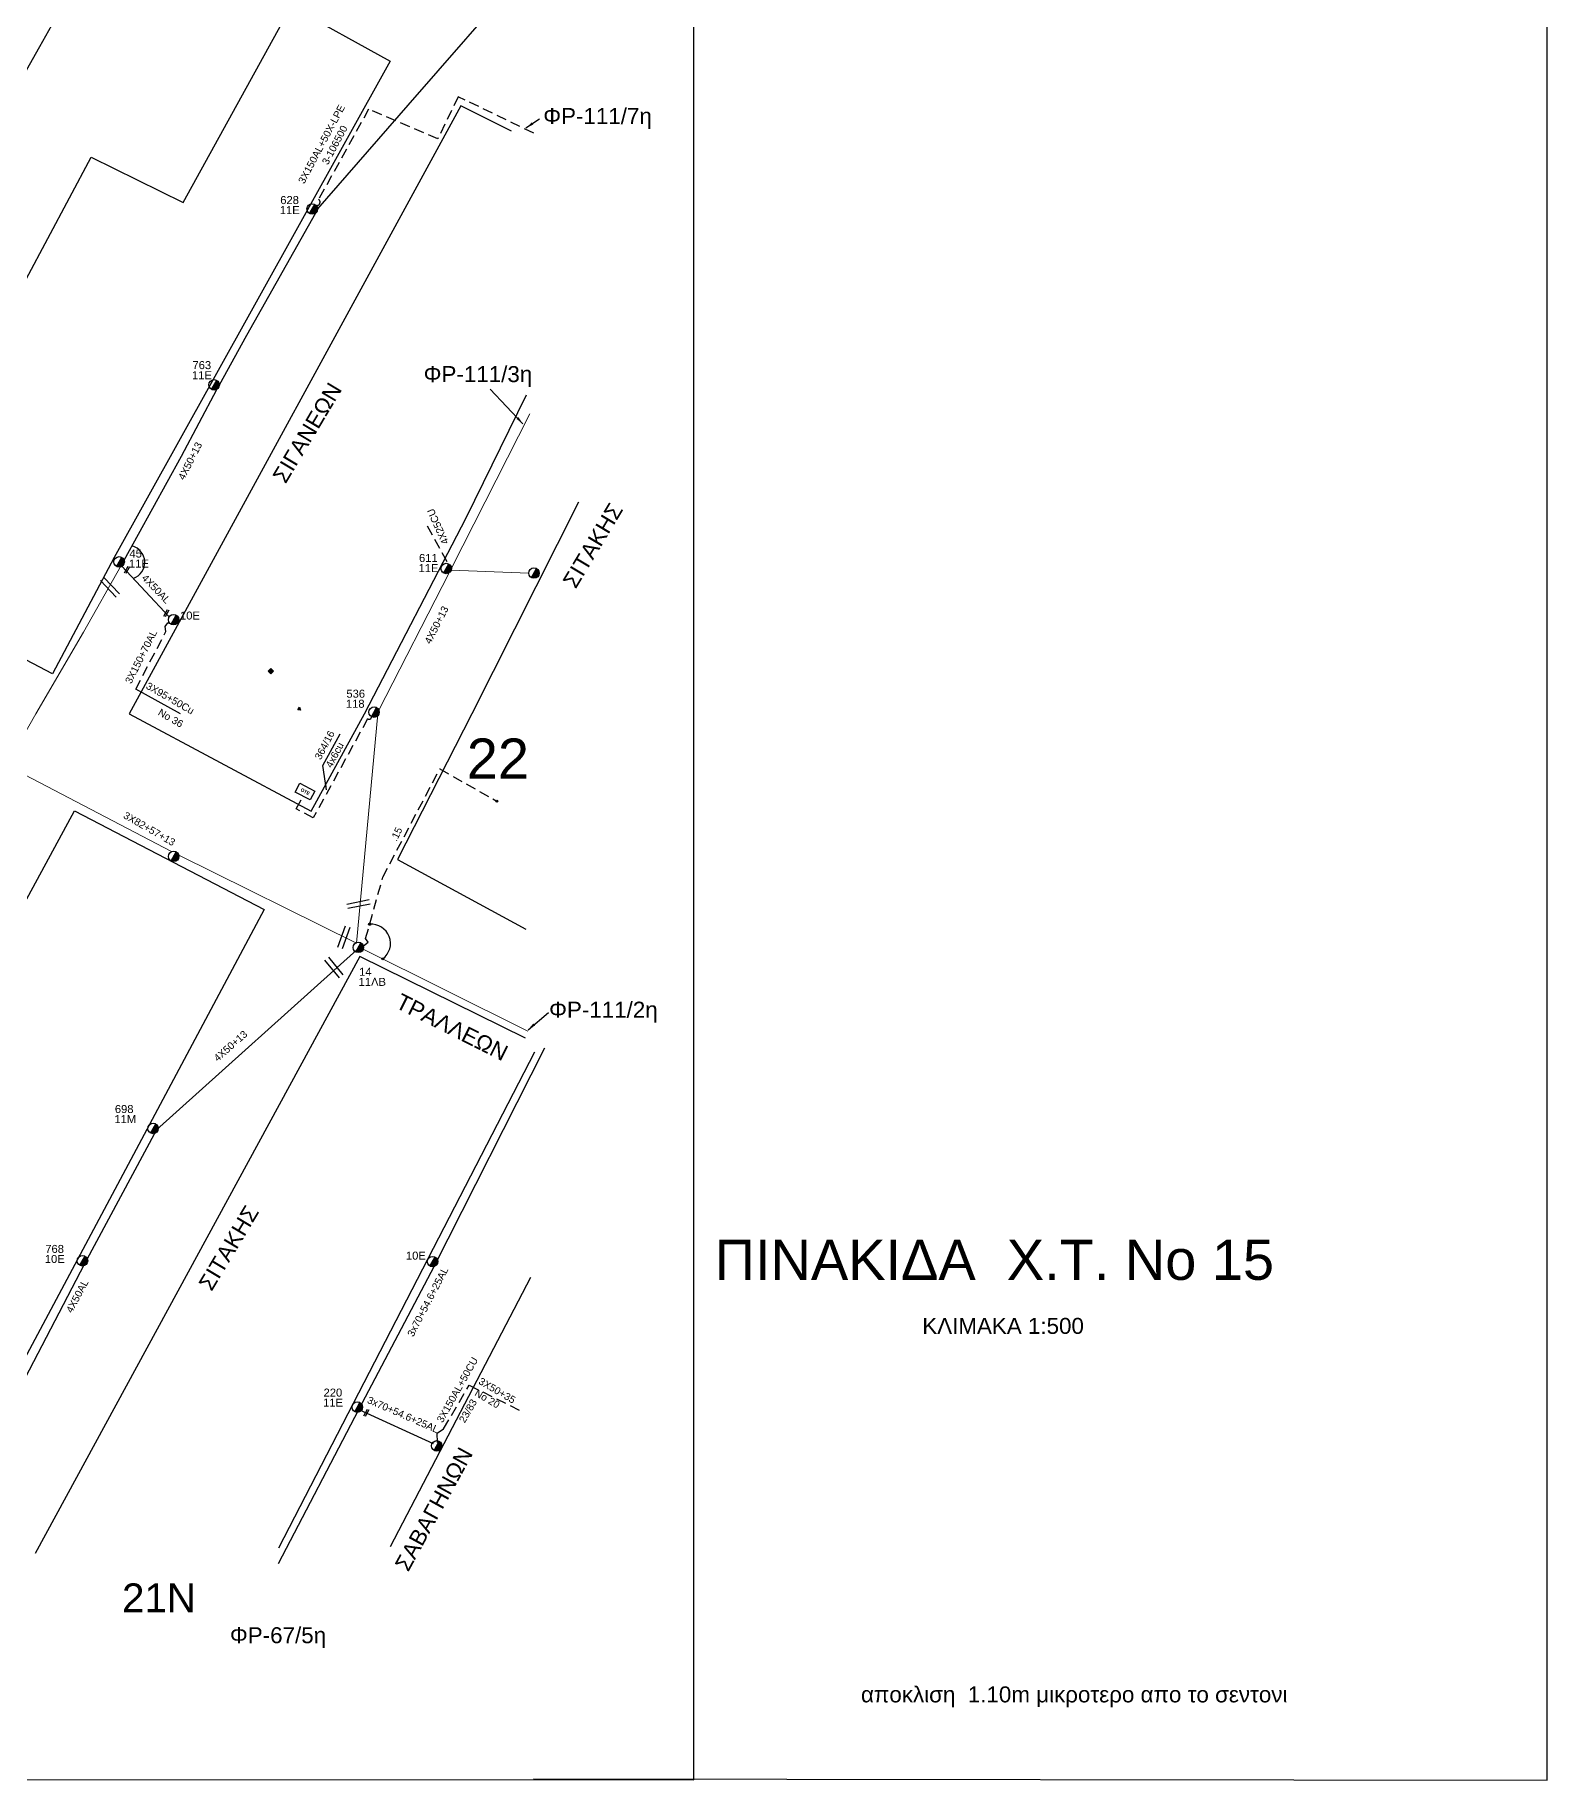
# Model space of a CAD drawing. Header units: millimetres. Extents: x 800 to 1929, y 264 to 786.
# Drawn here: x 1740.4 to 1929.3, y 263.7 to 481.7 of the extents above; entities that cross this region are included whole.
import ezdxf

# ---------------------------------------------------------------- set-up
doc = ezdxf.new("R2010")
doc.units = ezdxf.units.MM
doc.linetypes.add('DASHED', pattern=[19.05, 12.7, -6.35])
for name, color, linetype in [('Pillar OTE', 7, 'Continuous'), ('Γέφυρες Εναέριου Δικτύου', 7, 'Continuous'), ('Γυμνά εναέρια ΧΤ (3Φ)   4x50AL', 7, 'Continuous'), ('Γυμνά εναέρια ΧΤ και ΦΟΠ (3Φ)   4x50+16AL', 7, 'Continuous'), ('Επιγραφές - Σχήματα', 7, 'Continuous'), ('Καλώδια ΧΤ   3x150+50AL XLPE', 7, 'DASHED'), ('Καλώδια ΧΤ   3x150+70AL', 7, 'DASHED'), ('Καλώδια ΧΤ   3x150AL+50CU', 7, 'DASHED'), ('Καλώδια ΧΤ   3x150AL+50XLPE', 7, 'DASHED'), ('Καλώδια ΧΤ   3x95+50CU', 7, 'DASHED'), ('Καλώδια ΧΤ   4x25CU', 7, 'DASHED'), ('Μηχανική τομή', 7, 'Continuous'), ('Στύλος ΦΜ', 7, 'Continuous'), ('Στύλος ΦΜ @ 1', 7, 'Continuous'), ('Συνδέσεις', 7, 'Continuous'), ('Συνεστραμμένα ΧΤ   3x70+54.6+25 AL', 7, 'SYN_LINE'), ('Τομή', 7, 'Continuous'), ('Υπόβαθρο ΔΕΗ', 7, 'Continuous'), ('Υπόγεια Καλώδια Δικτύου ΧΤ   .15', 7, 'DASHED'), ('Υπόγεια καλώδια Δικτύου ΧΤ και Παρ. ΧΤ - 3X150+70 AL', 7, 'DASHED'), ('Υπόγεια καλώδια Παροχών ΧΤ   4x50AL', 7, 'DASHED'), ('Υπόγεια καλώδια Παροχών ΧΤ   4x6', 7, 'DASHED')]:
    doc.layers.add(name, color=color, linetype=linetype)
doc.layers.add('Άγνωστα', color=7, linetype='Continuous', lineweight=5)
doc.styles.get("Standard").update_dxf_attribs({"font": 'arial.ttf'})
doc.linetypes.add('SYN_LINE', pattern='A,0.5,-0.0001,["/\\/\\/\\/",Standard,S=0.1,R=0,X=0,Y=-0.05],-0.25', length=0.7501)
doc.dimstyles.new('ISO-25', dxfattribs={"dimtxt": 2.5, "dimasz": 1, "dimexe": 1.25, "dimexo": 0.625, "dimtad": 1, "dimtxsty": 'Standard', "dimcen": 2.5, "dimadec": 0, "dimazin": 0, "dimtfac": 1, "dimtmove": 0, "dimatfit": 3, "dimfxl": 1.25, "dimarcsym": 0})

# ---------------------------------------------------------------- blocks, each defined once
blk = doc.blocks.new('ΥΠΑΡΧΩΝ ΤΣΙΜΕΝΤΕΝΙΟΣ ΣΤΥΛΟΣ')
at = {"layer": 'Στύλος ΦΜ'}
blk.add_hatch(color=256, dxfattribs=at).paths.add_polyline_path([(-1.29, -2.28, 0.574793), (2.62, 0, 0.268822), (1.3, 2.27)])
blk.add_line((-1.29, -2.28), (1.3, 2.27), dxfattribs=at)
blk.add_circle((0, 0), 2.62, dxfattribs=at)
at = {"layer": 'Στύλος ΦΜ', "flags": 4}
for tag, p in [('ΑΡΙΘΜΟΣ', (-4.68, 8.05)), ('ΤΥΠΟΣ', (-4.91, 3.03))]:
    blk.add_attdef(tag, p, '', height=4, dxfattribs=at)
blk = doc.blocks.new('ΤΟΜΗ')
at = {"layer": 'Τομή', "ltscale": 40}
for p, q in [((-5.68, 0), (5.68, 0)), ((5.68, -2.33), (-5.68, -2.33))]:
    blk.add_line(p, q, dxfattribs=at)
blk = doc.blocks.new('ΜΗΧΑΝΙΚΗ ΤΟΜΗ')
at = {"layer": 'Μηχανική τομή', "ltscale": 40}
for p, q in [((-1.89, 0.78), (1.89, 0.78)), ((1.89, 0), (-1.89, 0))]:
    blk.add_line(p, q, dxfattribs=at)
blk = doc.blocks.new('*U37')
at = {"layer": 'Συνδέσεις', "linetype": 'SYN_LINE', "ltscale": 40}
blk.add_hatch(color=256, dxfattribs=at).paths.add_polyline_path([(0.5, -0.01, 1), (-0.5, -0.01, 1)])
at = {"layer": 'Συνδέσεις'}
blk.add_circle((0, -0.01), 0.5, dxfattribs=at)
blk = doc.blocks.new('PILLAR ΟΤΕ')
at = {"layer": 'Pillar OTE', "ltscale": 40}
blk.add_lwpolyline([(-3.31, 2.02), (3.39, 2.02), (3.39, -1.99), (-3.31, -1.99)], close=True, dxfattribs=at)
at = {"layer": 'Pillar OTE', "insert": (-1.81, 0.71), "char_height": 1.3575, "width": 109.961, "attachment_point": 1}
blk.add_mtext('{\\fArial|b1|i0|c161|p34;OTE}', dxfattribs=at)
blk = doc.blocks.new('TSONTA XT1')
at = {"ltscale": 40}
h = blk.add_hatch(color=256, dxfattribs=at)
h.dxf.hatch_style = 1
h.paths.add_polyline_path([(595.96, 2487.66), (597.07, 2488.77), (595.96, 2489.87), (594.85, 2488.77)])
blk.add_lwpolyline([(594.85, 2488.77), (595.96, 2489.87), (597.07, 2488.77), (595.96, 2487.66)], close=True, dxfattribs=at)

msp = doc.modelspace()

# ---------------------------------------------------------------- hatches: boundary and pattern name
at = {"layer": 'Pillar OTE', "ltscale": 40}
h = msp.add_hatch(color=256, dxfattribs=at)
h.dxf.hatch_style = 1
h.paths.add_polyline_path([(1773.577, 397.365), (1773.44, 397.76), (1773.222, 397.397)])

# ---------------------------------------------------------------- linework, layer by layer
msp.add_lwpolyline([(1773.222, 397.397), (1773.44, 397.76), (1773.577, 397.365), (1773.222, 397.397)], dxfattribs=at)
at = {"layer": 'Άγνωστα', "color": 30}
for points in [[(1792.42, 415.108), (1802.193, 434.407)], [(1783.36, 397.371), (1792.123, 414.524)], [(1792.389, 414.869), (1802.075, 414.47)], [(1780.576, 368.246), (1783.241, 396.904)]]:
    msp.add_lwpolyline(points, dxfattribs=at)
at = {"layer": 'Άγνωστα', "color": 85}
msp.add_lwpolyline([(1737.161, 391.039), (1740.492, 396.904), (1746.465, 407.098), (1751.169, 415.449)], dxfattribs=at)
at = {"layer": 'Άγνωστα', "color": 5}
for points in [[(1737.305, 390.264), (1757.469, 379.708)], [(1758.355, 379.255), (1780.576, 368.246)]]:
    msp.add_lwpolyline(points, dxfattribs=at)
at = {"layer": 'Άγνωστα', "color": 27}
msp.add_lwpolyline([(1780.608, 367.435), (1755.574, 344.961)], dxfattribs=at)
at = {"layer": 'Άγνωστα', "color": 151}
msp.add_lwpolyline([(1781.313, 367.565), (1801.971, 357.284)], dxfattribs=at)
at = {"layer": 'Γέφυρες Εναέριου Δικτύου'}
for centre, radius, start, end in [((1751.974, 415.844), 2.129, 289.4124, 75.1117), ((1782.402, 368.225), 2.401, 306.90216, 94.87837)]:
    msp.add_arc(centre, radius, start, end, dxfattribs=at)
at = {"layer": 'Γυμνά εναέρια ΧΤ (3Φ)   4x50AL', "color": 27}
msp.add_lwpolyline([(1755.574, 344.961), (1746.575, 328.198), (1737.554, 310.815), (1728.436, 294.685)], dxfattribs=at)
at = {"layer": 'Γυμνά εναέρια ΧΤ και ΦΟΠ (3Φ)   4x50+16AL', "color": 2}
for points in [[(1775.671, 459.878), (1775.736, 459.993), (1786.998, 472.958), (1801.701, 489.829), (1802.688, 490.963)], [(1763.426, 438.024), (1766.86, 444.237), (1775.459, 459.501)], [(1751.531, 416.104), (1758.693, 429.096), (1763.121, 437.457)], [(1757.174, 409.045), (1751.262, 415.35)]]:
    msp.add_lwpolyline(points, dxfattribs=at)
at = {"layer": 'Επιγραφές - Σχήματα'}
msp.add_lwpolyline([(800.476, 264.095), (1822.688, 263.717), (1822.688, 785.504), (800.476, 785.504)], close=True, dxfattribs=at)
at = {"layer": 'Επιγραφές - Σχήματα', "ltscale": 10}
msp.add_lwpolyline([(1802.661, 263.87), (1929.271, 263.697), (1929.271, 785.504), (1802.688, 785.504)], dxfattribs=at)
at = {"layer": 'Καλώδια ΧΤ   3x150+50AL XLPE', "linetype": 'Continuous', "ltscale": 10}
msp.add_lwpolyline([(1776.352, 390.474), (1778.519, 394.435)], dxfattribs=at)
at = {"layer": 'Καλώδια ΧΤ   3x150+70AL', "color": 2, "ltscale": 0.1}
msp.add_lwpolyline([(1753, 400.015), (1756.754, 407.205), (1756.651, 407.829), (1757.004, 408.303), (1757.183, 408.295)], dxfattribs=at)
at = {"layer": 'Καλώδια ΧΤ   3x150+70AL', "color": 2}
msp.add_lwpolyline([(1758.559, 396.904), (1753, 400.015)], dxfattribs=at)
at = {"layer": 'Καλώδια ΧΤ   3x150AL+50CU', "color": 30, "ltscale": 0.1}
msp.add_lwpolyline([(1790.656, 305.896), (1790.624, 307.028), (1791.443, 307.595), (1794.624, 313.039), (1800.932, 309.899)], dxfattribs=at)
at = {"layer": 'Καλώδια ΧΤ   3x150AL+50XLPE', "color": 2, "linetype": 'DASHED', "ltscale": 0.1}
msp.add_lwpolyline([(1802.688, 469.46), (1793.259, 474.016), (1790.72, 468.762), (1782.074, 472.446), (1775.831, 461.202, -0.7694084), (1775.522, 460.42)], format="xyb", dxfattribs=at)
at = {"layer": 'Καλώδια ΧΤ   4x25CU', "color": 30, "ltscale": 0.1}
msp.add_lwpolyline([(1789.378, 420.409), (1791.977, 415.693)], dxfattribs=at)
at = {"layer": 'Συνεστραμμένα ΧΤ   3x70+54.6+25 AL', "color": 2, "ltscale": 10}
msp.add_lwpolyline([(1732.78, 465.701), (1741.008, 480.293), (1750.368, 496.972)], dxfattribs=at)
at = {"layer": 'Συνεστραμμένα ΧΤ   3x70+54.6+25 AL', "color": 30, "ltscale": 10}
for points in [[(1770.803, 290.769), (1780.849, 310.01), (1790.298, 327.967), (1804.073, 355.2)], [(1780.849, 310.01), (1790.152, 305.77)]]:
    msp.add_lwpolyline(points, dxfattribs=at)
at = {"layer": 'Υπόβαθρο ΔΕΗ'}
msp.add_lwpolyline([(1772.384, 485.276), (1784.747, 478.479), (1762.455, 438.331), (1750.296, 416.429), (1742.594, 401.918), (1719.558, 414.001), (1728.846, 431.504), (1739.308, 451.237), (1747.405, 466.449), (1758.923, 460.807)], close=True, dxfattribs=at)
for points in [[(1799.9, 469.715), (1793.573, 472.876), (1752.145, 396.904), (1774.912, 384.759), (1781.555, 396.904), (1794.264, 421.408), (1801.813, 436.787)], [(1808.302, 423.351), (1794.965, 396.904), (1785.665, 378.701), (1801.707, 370.026)], [(1727.661, 294.995), (1703.474, 307.6), (1745.349, 384.784), (1769.016, 372.485), (1727.661, 294.995)], [(1801.655, 356.409), (1780.964, 366.617), (1740.409, 291.987)], [(1770.851, 292.698), (1802.828, 354.693)], [(1784.8, 292.872), (1802.321, 326.55)]]:
    msp.add_lwpolyline(points, dxfattribs=at)
at = {"layer": 'Υπόγεια Καλώδια Δικτύου ΧΤ   .15', "color": 151, "ltscale": 0.1}
msp.add_lwpolyline([(1781.416, 367.92), (1782.03, 368.402), (1781.701, 368.84), (1783.841, 376.502), (1790.957, 390.036), (1798.094, 385.991)], dxfattribs=at)
at = {"layer": 'Υπόγεια καλώδια Παροχών ΧΤ   4x6', "color": 30, "linetype": 'DASHED', "ltscale": 0.1}
msp.add_lwpolyline([(1782.446, 396.552, -0.606073), (1781.938, 396.293), (1775.165, 383.911), (1773.041, 385.044), (1773.896, 386.645)], format="xyb", dxfattribs=at)

# ---------------------------------------------------------------- block references
at = {"layer": 'Pillar OTE', "xscale": 0.3129850510277917, "yscale": 0.3129850510277917, "zscale": 0.3129850510277917, "rotation": 331.9220186096188}
msp.add_blockref('PILLAR ΟΤΕ', (1774.115, 387.205), dxfattribs=at)
at = {"layer": 'Μηχανική τομή'}
for p, xscale, yscale, zscale, rotation in [((1751.964, 414.854), 0.2500000000000362, 0.2500000000000362, 0.2500000000000362, 60.34199267646464), ((1756.889, 409.451), 0.2500000000000362, 0.2500000000000362, 0.2500000000000362, 60.34199267646464), ((1781.87, 309.545), 0.2500000000001056, 0.2500000000001056, 0.2500000000001056, 62.46217325392981)]:
    msp.add_blockref('ΜΗΧΑΝΙΚΗ ΤΟΜΗ', p, dxfattribs=dict(at, xscale=xscale, yscale=yscale, zscale=zscale, rotation=rotation))
at = {"layer": 'Στύλος ΦΜ @ 1', "ltscale": 40}
ref = msp.add_blockref('ΥΠΑΡΧΩΝ ΤΣΙΜΕΝΤΕΝΙΟΣ ΣΤΥΛΟΣ', (1775.027, 459.992), dxfattribs=dict(at, xscale=0.25, yscale=0.25, zscale=0.25))
ref.add_attrib('ΤΥΠΟΣ', '11E', (1770.976, 459.349), dxfattribs={"layer": 'Στύλος ΦΜ', "height": 1, "flags": 4})
ref.add_attrib('ΑΡΙΘΜΟΣ', '628', (1771.035, 460.606), dxfattribs={"layer": 'Στύλος ΦΜ', "height": 1, "flags": 4})
ref = msp.add_blockref('ΥΠΑΡΧΩΝ ΤΣΙΜΕΝΤΕΝΙΟΣ ΣΤΥΛΟΣ', (1762.772, 438.011), dxfattribs=dict(at, xscale=0.25, yscale=0.25, zscale=0.25))
ref.add_attrib('ΤΥΠΟΣ', '11E', (1760.012, 438.727), dxfattribs={"layer": 'Στύλος ΦΜ', "height": 1, "flags": 4})
ref.add_attrib('ΑΡΙΘΜΟΣ', '763', (1760.071, 439.984), dxfattribs={"layer": 'Στύλος ΦΜ', "height": 1, "flags": 4})
ref = msp.add_blockref('ΥΠΑΡΧΩΝ ΤΣΙΜΕΝΤΕΝΙΟΣ ΣΤΥΛΟΣ', (1750.909, 415.901), dxfattribs=dict(at, xscale=0.25, yscale=0.25, zscale=0.25))
ref.add_attrib('ΤΥΠΟΣ', '11E', (1752.141, 415.185), dxfattribs={"layer": 'Στύλος ΦΜ', "height": 1, "flags": 4})
ref.add_attrib('ΑΡΙΘΜΟΣ', '45', (1752.2, 416.442), dxfattribs={"layer": 'Στύλος ΦΜ', "height": 1, "flags": 4})
ref = msp.add_blockref('ΥΠΑΡΧΩΝ ΤΣΙΜΕΝΤΕΝΙΟΣ ΣΤΥΛΟΣ', (1791.767, 415.073), dxfattribs=dict(at, xscale=0.25, yscale=0.25, zscale=0.25))
ref.add_attrib('ΤΥΠΟΣ', '11E', (1788.306, 414.627), dxfattribs={"layer": 'Στύλος ΦΜ', "height": 1, "flags": 4})
ref.add_attrib('ΑΡΙΘΜΟΣ', '611', (1788.365, 415.884), dxfattribs={"layer": 'Στύλος ΦΜ', "height": 1, "flags": 4})
at = {"layer": 'Στύλος ΦΜ @ 1', "ltscale": 40, "xscale": 0.25, "yscale": 0.25, "zscale": 0.25}
for p in [(1802.728, 414.505), (1757.719, 379.104), (1790.579, 305.459)]:
    msp.add_blockref('ΥΠΑΡΧΩΝ ΤΣΙΜΕΝΤΕΝΙΟΣ ΣΤΥΛΟΣ', p, dxfattribs=at)
at = {"layer": 'Στύλος ΦΜ @ 1', "ltscale": 40}
ref = msp.add_blockref('ΥΠΑΡΧΩΝ ΤΣΙΜΕΝΤΕΝΙΟΣ ΣΤΥΛΟΣ', (1757.714, 408.677), dxfattribs=dict(at, xscale=0.25, yscale=0.25, zscale=0.25))
ref.add_attrib('ΤΥΠΟΣ', '10Ε', (1758.514, 408.694), dxfattribs={"layer": 'Στύλος ΦΜ', "height": 1, "flags": 4})
ref = msp.add_blockref('ΥΠΑΡΧΩΝ ΤΣΙΜΕΝΤΕΝΙΟΣ ΣΤΥΛΟΣ', (1782.752, 397.13), dxfattribs=dict(at, xscale=0.25, yscale=0.25, zscale=0.25))
ref.add_attrib('ΤΥΠΟΣ', '118', (1779.236, 397.673), dxfattribs={"layer": 'Στύλος ΦΜ', "height": 1, "flags": 4})
ref.add_attrib('ΑΡΙΘΜΟΣ', '536', (1779.295, 398.93), dxfattribs={"layer": 'Στύλος ΦΜ', "height": 1, "flags": 4})
ref = msp.add_blockref('ΥΠΑΡΧΩΝ ΤΣΙΜΕΝΤΕΝΙΟΣ ΣΤΥΛΟΣ', (1780.789, 367.731), dxfattribs=dict(at, xscale=0.25, yscale=0.25, zscale=0.25))
ref.add_attrib('ΤΥΠΟΣ', '11ΛΒ', (1780.821, 362.931), dxfattribs={"layer": 'Στύλος ΦΜ', "height": 1, "flags": 4})
ref.add_attrib('ΑΡΙΘΜΟΣ', '14', (1780.88, 364.188), dxfattribs={"layer": 'Στύλος ΦΜ', "height": 1, "flags": 4})
ref = msp.add_blockref('ΥΠΑΡΧΩΝ ΤΣΙΜΕΝΤΕΝΙΟΣ ΣΤΥΛΟΣ', (1755.148, 345.108), dxfattribs=dict(at, xscale=0.25, yscale=0.25, zscale=0.25))
ref.add_attrib('ΤΥΠΟΣ', '11M', (1750.316, 345.78), dxfattribs={"layer": 'Στύλος ΦΜ', "height": 1, "flags": 4})
ref.add_attrib('ΑΡΙΘΜΟΣ', '698', (1750.375, 347.037), dxfattribs={"layer": 'Στύλος ΦΜ', "height": 1, "flags": 4})
ref = msp.add_blockref('ΥΠΑΡΧΩΝ ΤΣΙΜΕΝΤΕΝΙΟΣ ΣΤΥΛΟΣ', (1746.328, 328.582), dxfattribs=dict(at, xscale=0.25, yscale=0.25, zscale=0.25))
ref.add_attrib('ΤΥΠΟΣ', '10E', (1741.626, 328.305), dxfattribs={"layer": 'Στύλος ΦΜ', "height": 1, "flags": 4})
ref.add_attrib('ΑΡΙΘΜΟΣ', '768', (1741.685, 329.562), dxfattribs={"layer": 'Στύλος ΦΜ', "height": 1, "flags": 4})
ref = msp.add_blockref('ΥΠΑΡΧΩΝ ΤΣΙΜΕΝΤΕΝΙΟΣ ΣΤΥΛΟΣ', (1790.053, 328.477), dxfattribs=dict(at, xscale=0.25, yscale=0.25, zscale=0.25))
ref.add_attrib('ΤΥΠΟΣ', '10E', (1786.73, 328.724), dxfattribs={"layer": 'Στύλος ΦΜ', "height": 1, "flags": 4})
ref = msp.add_blockref('ΥΠΑΡΧΩΝ ΤΣΙΜΕΝΤΕΝΙΟΣ ΣΤΥΛΟΣ', (1780.66, 310.294), dxfattribs=dict(at, xscale=0.25, yscale=0.25, zscale=0.25))
ref.add_attrib('ΤΥΠΟΣ', '11E', (1776.386, 310.355), dxfattribs={"layer": 'Στύλος ΦΜ', "height": 1, "flags": 4})
ref.add_attrib('ΑΡΙΘΜΟΣ', '220', (1776.445, 311.612), dxfattribs={"layer": 'Στύλος ΦΜ', "height": 1, "flags": 4})
at = {"layer": 'Συνδέσεις'}
for name, p, xscale, yscale, zscale in [('TSONTA XT1', (1586.578, -363.084), 0.3075184835441075, 0.3075184835441075, 0.3075184835441075), ('*U37', (1798.095, 385.994), 0.25, 0.25, 0.25), ('*U37', (1782.198, 370.62), 0.25, 0.25, 0.25), ('*U37', (1783.844, 366.308), 0.25, 0.25, 0.25)]:
    msp.add_blockref(name, p, dxfattribs=dict(at, xscale=xscale, yscale=yscale, zscale=zscale))
at = {"layer": 'Τομή'}
for p, xscale, yscale, zscale, rotation in [((1749.969, 412.937), 0.2500000000000037, 0.2500000000000037, 0.2500000000000037, 314.0059449505247), ((1780.74, 373.428), 0.2499999999999413, 0.2499999999999413, 0.2499999999999413, 11.29950734007624), ((1779.259, 368.899), 0.2500000000000562, 0.2500000000000562, 0.2500000000000562, 250.3273076999639), ((1777.966, 365.402), 0.2499999999999549, 0.2499999999999549, 0.2499999999999549, 309.4461506760233)]:
    msp.add_blockref('ΤΟΜΗ', p, dxfattribs=dict(at, xscale=xscale, yscale=yscale, zscale=zscale, rotation=rotation))

# ---------------------------------------------------------------- texts
at = {"layer": 'Άγνωστα', "color": 7, "char_height": 0.9, "width": 84.18588, "attachment_point": 1}
for s, insert, rotation in [('4X50+13', (1758.226, 426.452), 63.23046), ('4X50+13', (1789.002, 405.963), 63.23046), ('3X82+57+13', (1751.795, 384.74), 330.02205)]:
    msp.add_mtext(s, dxfattribs=dict(at, insert=insert, rotation=rotation))
at = {"layer": 'Άγνωστα', "insert": (1762.619, 354.088), "char_height": 0.9, "width": 84.18588, "attachment_point": 1, "rotation": 41.26645}
msp.add_mtext('4X50+13', dxfattribs=at)
at = {"layer": 'Γυμνά εναέρια ΧΤ (3Φ)   4x50AL', "color": 7, "insert": (1744.218, 322.403), "char_height": 0.9, "width": 84.18588, "attachment_point": 1, "rotation": 61.81105}
msp.add_mtext('4X50AL', dxfattribs=at)
at = {"layer": 'Επιγραφές - Σχήματα', "attachment_point": 1}
for s, insert, char_height, width in [('ΦΡ-111/7η', (1803.884, 472.605), 2, 8.55915), ('ΦΡ-111/3η', (1788.944, 440.362), 2, 8.55915), ('22', (1794.337, 393.834), 5, 21.57091), ('ΦΡ-111/2η', (1804.613, 360.95), 2, 8.55915), ('21N', (1751.273, 288.269), 3.6, 21.57091), ('ΦΡ-67/5η', (1764.748, 282.796), 2, 8.55915)]:
    msp.add_mtext(s, dxfattribs=dict(at, insert=insert, char_height=char_height, width=width))
at = {"layer": 'Επιγραφές - Σχήματα'}
for s, insert, char_height, width, attachment_point, rotation in [('ΣΙΓΑΝΕΩΝ', (1769.975, 426.589), 2, 19.81161, 1, 59.11363), ('ΣΙΤΑΚΗΣ', (1806.209, 413.465), 2, 19.81161, 1, 59.11363), ('ΤΡΑΛΛΕΩΝ', (1786.175, 362.063), 2, 19.81161, 1, 333.33841), ('ΣΙΤΑΚΗΣ', (1760.735, 325.699), 2, 19.81161, 1, 59.11363), ('23/83', (1794.484, 309.821), 0.9, 8.55915, 5, 59.79331), ('ΣΑΒΑΓΗΝΩΝ', (1785.257, 290.579), 2, 19.81161, 1, 61.3234)]:
    msp.add_mtext(s, dxfattribs=dict(at, insert=insert, char_height=char_height, width=width, attachment_point=attachment_point, rotation=rotation))
at = {"layer": 'Επιγραφές - Σχήματα', "ltscale": 10, "width": 78.75902, "attachment_point": 1}
for s, insert, char_height in [('ΠΙΝΑΚΙΔΑ  Χ.Τ. Νο 15', (1825.294, 331.199), 5), ('ΚΛΙΜΑΚΑ 1:500', (1851.227, 321.444), 2), ('απoκλιση  1.10m μικροτερο απο το σεντονι', (1843.574, 275.406), 2)]:
    msp.add_mtext(s, dxfattribs=dict(at, insert=insert, char_height=char_height))
at = {"layer": 'Καλώδια ΧΤ   3x150+70AL', "color": 7, "insert": (1751.606, 400.986), "char_height": 0.9, "width": 84.18588, "attachment_point": 1, "rotation": 63.34626}
msp.add_mtext('3X150+70AL', dxfattribs=at)
at = {"layer": 'Καλώδια ΧΤ   3x150AL+50CU', "color": 7, "insert": (1790.522, 308.706), "char_height": 0.9, "width": 84.18588, "attachment_point": 1, "rotation": 60.64145}
msp.add_mtext('3X150AL+50CU', dxfattribs=at)
at = {"layer": 'Καλώδια ΧΤ   3x95+50CU', "color": 7, "char_height": 0.9, "width": 84.18588, "attachment_point": 1, "rotation": 330.02205}
for s, insert in [('3X95+50Cu', (1754.619, 400.919)), ('Νο 36', (1756.124, 397.614))]:
    msp.add_mtext(s, dxfattribs=dict(at, insert=insert))
at = {"layer": 'Καλώδια ΧΤ   3x95+50CU', "color": 7, "char_height": 0.9, "attachment_point": 1, "rotation": 62.23055}
for s, insert in [('364/16', (1775.284, 391.514)), ('4x6cu', (1776.651, 390.5))]:
    msp.add_mtext_dynamic_manual_height_columns(s, width=1.8, gutter_width=12.5, heights=[0.118], dxfattribs=dict(at, insert=insert))
at = {"layer": 'Καλώδια ΧΤ   4x25CU', "color": 7, "insert": (1791.293, 417.959), "char_height": 0.9, "width": 84.18588, "attachment_point": 1, "rotation": 114.24814}
msp.add_mtext('4X25CU', dxfattribs=at)
at = {"layer": 'Συνεστραμμένα ΧΤ   3x70+54.6+25 AL', "color": 7, "char_height": 0.9, "width": 84.18588, "attachment_point": 1}
for insert, rotation in [((1786.847, 319.418), 62.48173), ((1782.167, 311.679), 336.45049)]:
    msp.add_mtext('3x70+54.6+25AL', dxfattribs=dict(at, insert=insert, rotation=rotation))
at = {"layer": 'Υπόγεια Καλώδια Δικτύου ΧΤ   .15', "insert": (1773.22, 463.474), "char_height": 0.9, "attachment_point": 1, "rotation": 61.9662}
msp.add_mtext_dynamic_manual_height_columns('3X150AL+50X-LPE\\P          3-106500', width=57.999, gutter_width=12.5, heights=[0], dxfattribs=at)
at = {"layer": 'Υπόγεια Καλώδια Δικτύου ΧΤ   .15', "color": 7, "insert": (1784.754, 381.287), "char_height": 0.9, "width": 84.18588, "attachment_point": 1, "rotation": 64.48863}
msp.add_mtext('.15', dxfattribs=at)
at = {"layer": 'Υπόγεια καλώδια Δικτύου ΧΤ και Παρ. ΧΤ - 3X150+70 AL', "color": 7, "char_height": 0.9, "width": 84.18588, "attachment_point": 1, "rotation": 329.64764}
for s, insert in [('No 20', (1795.678, 312.569)), ('3X50+35', (1796.165, 314.04))]:
    msp.add_mtext(s, dxfattribs=dict(at, insert=insert))
at = {"layer": 'Υπόγεια καλώδια Παροχών ΧΤ   4x50AL', "color": 7, "insert": (1754.298, 414.44), "char_height": 0.9, "width": 84.18588, "attachment_point": 1, "rotation": 314.10797}
msp.add_mtext('4X50AL', dxfattribs=at)

# ---------------------------------------------------------------- leaders
at = {"layer": 'Επιγραφές - Σχήματα', "ltscale": 40}
for points, override in [([(1801.717, 470.109), (1803.402, 471.252)], {"dimasz": 1, "dimtad": 0}), ([(1801.344, 433.145), (1797.246, 437.484)], {"dimasz": 1, "dimtad": 0}), ([(1776.806, 387.425), (1776.352, 390.474)], {"dimasz": 0.5, "dimtad": 0}), ([(1801.989, 357.455), (1804.531, 359.599)], {"dimasz": 1, "dimtad": 0})]:
    msp.add_leader(points, dimstyle='ISO-25', override=override, dxfattribs=at)

doc.saveas('drawing.dxf')
